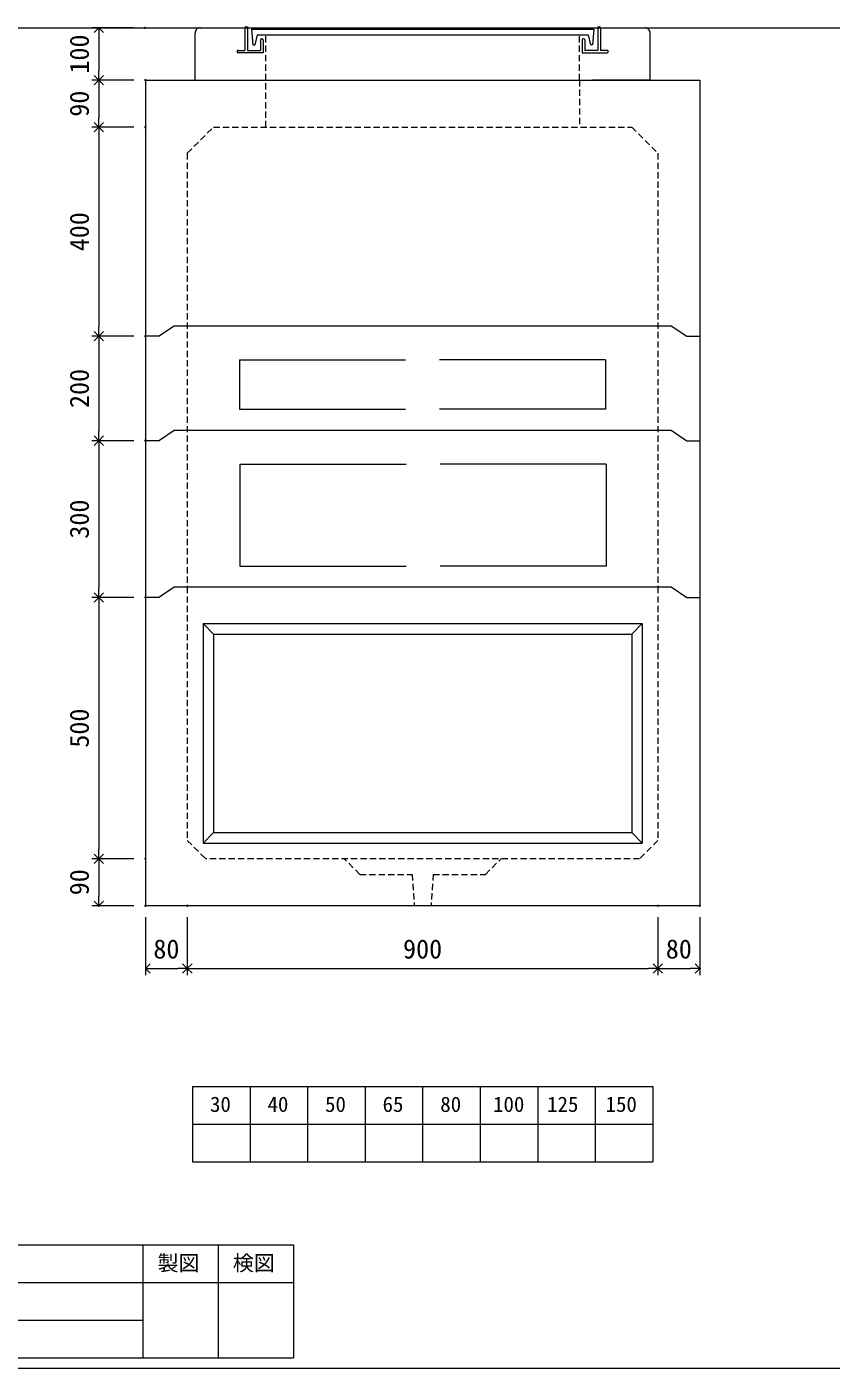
# Model space of a CAD drawing. Units: millimetres, scale not verified. Extents: x -4890 to 4890, y -2291 to 2291.
# Drawn here: x 308 to 1846, y -1984 to 583 of the extents above; entities that cross this region are included whole.
import ezdxf
from ezdxf.enums import TextEntityAlignment as Align

# ---------------------------------------------------------------- set-up
doc = ezdxf.new("R2010")
doc.units = ezdxf.units.MM
doc.header["$LTSCALE"] = 10
doc.header["$PDMODE"] = 32
doc.header["$PDSIZE"] = 2
doc.linetypes.add('DASHED1', pattern=[1.8, 1.2, -0.6])
doc.linetypes.add('USER2', pattern=[50.8, 31.75, -6.35, 6.35, -6.35])
doc.layers.add('0-1_Defpoints', color=7, linetype='Continuous')
for name, color, linetype, lineweight in [('0-2_waku', 7, 'Continuous', 18), ('0-3_gaikei', 7, 'Continuous', 18), ('0-4_kakure', 7, 'DASHED1', 5), ('0-5_sunpou', 7, 'Continuous', 5), ('0-9_uchigawa', 6, 'Continuous', 18), ('0-B_futa', 3, 'Continuous', 18), ('0-C_GL', 4, 'Continuous', 18), ('0-E_文字１', 7, 'Continuous', 18), ('1-3_uchigawa2', 6, 'USER2', 18)]:
    doc.layers.add(name, color=color, linetype=linetype, lineweight=lineweight)
doc.styles.add('ＭＳ ゴシック', font='')
doc.styles.get('ＭＳ ゴシック').set_extended_font_data('MS Gothic')

# ---------------------------------------------------------------- blocks, each defined once
blk = doc.blocks.new('_Open90')
at = {"layer": '0-5_sunpou'}
blk.add_line((0, 0), (-1, 0), dxfattribs=at)
blk.add_lwpolyline([(-0.5, 0.5), (0, 0), (-0.5, -0.5)], dxfattribs=at)
blk = doc.blocks.new('D53')
at = {"layer": '0-1_Defpoints'}
for p in [(1982.32, 1704.36), (1893, 1204.36), (1982.32, 1204.36)]:
    blk.add_point(p, dxfattribs=at)
at = {"layer": '0-5_sunpou'}
for p, q in [((1960.32, 1704.36), (1880, 1704.36)), ((1893, 1686.36), (1893, 1222.36)), ((1960.32, 1204.36), (1880, 1204.36))]:
    blk.add_line(p, q, dxfattribs=at)
at = {"layer": '0-5_sunpou', "xscale": 18, "yscale": 18}
for p, rotation in [((1893, 1704.36), 90), ((1893, 1204.36), 270)]:
    blk.add_blockref('_Open90', p, dxfattribs=dict(at, rotation=rotation))
at = {"layer": '0-5_sunpou', "style": 'ＭＳ ゴシック'}
blk.add_text('500', height=36.66, rotation=90, dxfattribs=at).set_placement((1885, 1416.86), align=Align.BOTTOM_LEFT)
blk = doc.blocks.new('D54')
at = {"layer": '0-1_Defpoints'}
for p in [(1982.32, 1204.36), (1893, 1114.36), (1982.32, 1114.36)]:
    blk.add_point(p, dxfattribs=at)
at = {"layer": '0-5_sunpou'}
for p, q in [((1960.32, 1204.36), (1880, 1204.36)), ((1893, 1186.36), (1893, 1132.36)), ((1960.32, 1114.36), (1880, 1114.36))]:
    blk.add_line(p, q, dxfattribs=at)
at = {"layer": '0-5_sunpou', "xscale": 18, "yscale": 18}
for p, rotation in [((1893, 1204.36), 90), ((1893, 1114.36), 270)]:
    blk.add_blockref('_Open90', p, dxfattribs=dict(at, rotation=rotation))
at = {"layer": '0-5_sunpou', "style": 'ＭＳ ゴシック'}
blk.add_text('90', height=36.66, rotation=90, dxfattribs=at).set_placement((1885, 1134.36), align=Align.BOTTOM_LEFT)
blk = doc.blocks.new('D55')
at = {"layer": '0-1_Defpoints'}
for p in [(1982.32, 1114.36), (2062.32, 1114.36), (2062.32, 994.33)]:
    blk.add_point(p, dxfattribs=at)
at = {"layer": '0-5_sunpou'}
for p, q in [((1982.32, 1092.36), (1982.32, 981.33)), ((2062.32, 1092.36), (2062.32, 981.33)), ((2000.32, 994.33), (2044.32, 994.33))]:
    blk.add_line(p, q, dxfattribs=at)
at = {"layer": '0-5_sunpou', "xscale": 18, "yscale": 18, "rotation": 180}
blk.add_blockref('_Open90', (1982.32, 994.33), dxfattribs=at)
at = {"layer": '0-5_sunpou', "xscale": 18, "yscale": 18}
blk.add_blockref('_Open90', (2062.32, 994.33), dxfattribs=at)
at = {"layer": '0-5_sunpou', "style": 'ＭＳ ゴシック'}
blk.add_text('80', height=36.66, dxfattribs=at).set_placement((1997.32, 1002.33), align=Align.BOTTOM_LEFT)
blk = doc.blocks.new('D56')
at = {"layer": '0-1_Defpoints'}
for p in [(2062.32, 1114.36), (2962.32, 1114.36), (2962.32, 994.33)]:
    blk.add_point(p, dxfattribs=at)
at = {"layer": '0-5_sunpou'}
for p, q in [((2062.32, 1092.36), (2062.32, 981.33)), ((2962.32, 1092.36), (2962.32, 981.33)), ((2080.32, 994.33), (2944.32, 994.33))]:
    blk.add_line(p, q, dxfattribs=at)
at = {"layer": '0-5_sunpou', "xscale": 18, "yscale": 18, "rotation": 180}
blk.add_blockref('_Open90', (2062.32, 994.33), dxfattribs=at)
at = {"layer": '0-5_sunpou', "xscale": 18, "yscale": 18}
blk.add_blockref('_Open90', (2962.32, 994.33), dxfattribs=at)
at = {"layer": '0-5_sunpou', "style": 'ＭＳ ゴシック'}
blk.add_text('900', height=36.66, dxfattribs=at).set_placement((2474.82, 1002.33), align=Align.BOTTOM_LEFT)
blk = doc.blocks.new('D57')
at = {"layer": '0-1_Defpoints'}
for p in [(2962.32, 1114.36), (3042.32, 1114.36), (3042.32, 994.33)]:
    blk.add_point(p, dxfattribs=at)
at = {"layer": '0-5_sunpou'}
for p, q in [((2962.32, 1092.36), (2962.32, 981.33)), ((3042.32, 1092.36), (3042.32, 981.33)), ((2980.32, 994.33), (3024.32, 994.33))]:
    blk.add_line(p, q, dxfattribs=at)
at = {"layer": '0-5_sunpou', "xscale": 18, "yscale": 18, "rotation": 180}
blk.add_blockref('_Open90', (2962.32, 994.33), dxfattribs=at)
at = {"layer": '0-5_sunpou', "xscale": 18, "yscale": 18}
blk.add_blockref('_Open90', (3042.32, 994.33), dxfattribs=at)
at = {"layer": '0-5_sunpou', "style": 'ＭＳ ゴシック'}
blk.add_text('80', height=36.66, dxfattribs=at).set_placement((2977.32, 1002.33), align=Align.BOTTOM_LEFT)
blk = doc.blocks.new('D58')
at = {"layer": '0-1_Defpoints'}
for p in [(1982.32, 2694.36), (1893, 2604.36), (1982.32, 2604.36)]:
    blk.add_point(p, dxfattribs=at)
at = {"layer": '0-5_sunpou'}
for p, q in [((1960.32, 2694.36), (1880, 2694.36)), ((1893, 2676.36), (1893, 2622.36)), ((1960.32, 2604.36), (1880, 2604.36))]:
    blk.add_line(p, q, dxfattribs=at)
at = {"layer": '0-5_sunpou', "xscale": 18, "yscale": 18}
for p, rotation in [((1893, 2694.36), 90), ((1893, 2604.36), 270)]:
    blk.add_blockref('_Open90', p, dxfattribs=dict(at, rotation=rotation))
at = {"layer": '0-5_sunpou', "style": 'ＭＳ ゴシック'}
blk.add_text('90', height=36.66, rotation=90, dxfattribs=at).set_placement((1885, 2624.36), align=Align.BOTTOM_LEFT)
blk = doc.blocks.new('D59')
at = {"layer": '0-1_Defpoints'}
for p in [(1982.32, 2604.36), (1893, 2204.36), (1982.32, 2204.36)]:
    blk.add_point(p, dxfattribs=at)
at = {"layer": '0-5_sunpou'}
for p, q in [((1960.32, 2604.36), (1880, 2604.36)), ((1893, 2586.36), (1893, 2222.36)), ((1960.32, 2204.36), (1880, 2204.36))]:
    blk.add_line(p, q, dxfattribs=at)
at = {"layer": '0-5_sunpou', "xscale": 18, "yscale": 18}
for p, rotation in [((1893, 2604.36), 90), ((1893, 2204.36), 270)]:
    blk.add_blockref('_Open90', p, dxfattribs=dict(at, rotation=rotation))
at = {"layer": '0-5_sunpou', "style": 'ＭＳ ゴシック'}
blk.add_text('400', height=36.66, rotation=90, dxfattribs=at).set_placement((1885, 2366.86), align=Align.BOTTOM_LEFT)
blk = doc.blocks.new('D60')
at = {"layer": '0-1_Defpoints'}
for p in [(1982.32, 2204.36), (1893, 2004.36), (1982.32, 2004.36)]:
    blk.add_point(p, dxfattribs=at)
at = {"layer": '0-5_sunpou'}
for p, q in [((1960.32, 2204.36), (1880, 2204.36)), ((1893, 2186.36), (1893, 2022.36)), ((1960.32, 2004.36), (1880, 2004.36))]:
    blk.add_line(p, q, dxfattribs=at)
at = {"layer": '0-5_sunpou', "xscale": 18, "yscale": 18}
for p, rotation in [((1893, 2204.36), 90), ((1893, 2004.36), 270)]:
    blk.add_blockref('_Open90', p, dxfattribs=dict(at, rotation=rotation))
at = {"layer": '0-5_sunpou', "style": 'ＭＳ ゴシック'}
blk.add_text('200', height=36.66, rotation=90, dxfattribs=at).set_placement((1885, 2066.86), align=Align.BOTTOM_LEFT)
blk = doc.blocks.new('D61')
at = {"layer": '0-1_Defpoints'}
for p in [(1982.32, 2004.36), (1893, 1704.36), (1982.32, 1704.36)]:
    blk.add_point(p, dxfattribs=at)
at = {"layer": '0-5_sunpou'}
for p, q in [((1960.32, 2004.36), (1880, 2004.36)), ((1893, 1986.36), (1893, 1722.36)), ((1960.32, 1704.36), (1880, 1704.36))]:
    blk.add_line(p, q, dxfattribs=at)
at = {"layer": '0-5_sunpou', "xscale": 18, "yscale": 18}
for p, rotation in [((1893, 2004.36), 90), ((1893, 1704.36), 270)]:
    blk.add_blockref('_Open90', p, dxfattribs=dict(at, rotation=rotation))
at = {"layer": '0-5_sunpou', "style": 'ＭＳ ゴシック'}
blk.add_text('300', height=36.66, rotation=90, dxfattribs=at).set_placement((1885, 1816.86), align=Align.BOTTOM_LEFT)
blk = doc.blocks.new('D196')
at = {"layer": '0-1_Defpoints'}
for p in [(1981.54, 2794.36), (1893, 2694.36), (1982.32, 2694.36)]:
    blk.add_point(p, dxfattribs=at)
at = {"layer": '0-5_sunpou'}
for p, q in [((1959.54, 2794.36), (1880, 2794.36)), ((1893, 2776.36), (1893, 2712.36)), ((1960.32, 2694.36), (1880, 2694.36))]:
    blk.add_line(p, q, dxfattribs=at)
at = {"layer": '0-5_sunpou', "xscale": 18, "yscale": 18}
for p, rotation in [((1893, 2794.36), 90), ((1893, 2694.36), 270)]:
    blk.add_blockref('_Open90', p, dxfattribs=dict(at, rotation=rotation))
at = {"layer": '0-5_sunpou', "style": 'ＭＳ ゴシック'}
blk.add_text('100', height=36.66, rotation=90, dxfattribs=at).set_placement((1885, 2706.86), align=Align.BOTTOM_LEFT)

msp = doc.modelspace()

# ---------------------------------------------------------------- linework, layer by layer
at = {"layer": '0-2_waku'}
for p, q in [((625.16, -1444.78), (625.16, -1588.78)), ((625.16, -1444.78), (625.16, -1588.78)), ((625.16, -1444.78), (625.16, -1588.78)), ((625.16, -1444.78), (625.16, -1588.78)), ((625.16, -1444.78), (1505.16, -1444.78)), ((735.16, -1444.78), (735.16, -1588.78)), ((845.16, -1444.78), (845.16, -1588.78)), ((845.16, -1444.78), (845.16, -1588.78)), ((955.16, -1444.78), (955.16, -1588.78)), ((1065.16, -1444.78), (1065.16, -1588.78)), ((1175.16, -1444.78), (1175.16, -1588.78)), ((1285.16, -1444.78), (1285.16, -1588.78)), ((1395.16, -1444.78), (1395.16, -1588.78)), ((1505.16, -1444.78), (1505.16, -1588.78)), ((625.16, -1516.78), (1505.16, -1516.78)), ((625.16, -1588.78), (1505.16, -1588.78)), ((-1209.84, -1747.78), (818.16, -1747.78)), ((530.16, -1747.78), (530.16, -1963.78)), ((530.16, -1747.78), (530.16, -1963.78)), ((674.16, -1747.78), (674.16, -1963.78)), ((818.16, -1747.78), (818.16, -1963.78)), ((-1209.84, -1819.78), (818.16, -1819.78)), ((-1209.84, -1891.78), (530.16, -1891.78)), ((-1209.84, -1963.78), (818.16, -1963.78)), ((-1229.84, -1983.78), (4890.16, -1983.78)), ((-1229.84, -1983.78), (4890.16, -1983.78))]:
    msp.add_line(p, q, dxfattribs=at)
at = {"layer": '0-3_gaikei'}
for p, q in [((630.16, 481.22), (630.16, 571.22)), ((640.16, 581.22), (725.16, 581.22)), ((1405.16, 581.22), (1490.16, 581.22)), ((1500.16, 481.22), (1500.16, 571.22)), ((535.16, 481.22), (1595.16, 481.22)), ((535.16, 481.22), (535.16, -1098.78)), ((630.16, 481.22), (740.16, 481.22)), ((630.16, 481.22), (740.16, 481.22)), ((665.16, 481.22), (1465.16, 481.22)), ((665.16, 481.22), (1465.16, 481.22)), ((1500.16, 481.22), (1390.16, 481.22)), ((1500.16, 481.22), (1390.16, 481.22)), ((1595.16, 481.22), (1595.16, -1098.78)), ((560.16, -8.78), (590.16, 11.22)), ((590.16, 11.22), (1540.16, 11.22)), ((1540.16, 11.22), (1570.16, -8.78)), ((560.16, -8.78), (535.16, -8.78)), ((1570.16, -8.78), (1595.16, -8.78)), ((560.16, -208.78), (590.16, -188.78)), ((590.16, -188.78), (1540.16, -188.78)), ((1540.16, -188.78), (1570.16, -208.78)), ((560.16, -208.78), (535.16, -208.78)), ((1570.16, -208.78), (1595.16, -208.78)), ((560.16, -508.78), (535.16, -508.78)), ((560.16, -508.78), (590.16, -488.78)), ((590.16, -488.78), (1540.16, -488.78)), ((590.16, -488.78), (1540.16, -488.78)), ((1540.16, -488.78), (1570.16, -508.78)), ((1570.16, -508.78), (1595.16, -508.78)), ((1595.16, -1098.78), (535.16, -1098.78))]:
    msp.add_line(p, q, dxfattribs=at)
for centre, radius, start, end in [((639.58, 571.8), 9.44, 86.47383, 183.52617), ((1490.49, 571.55), 9.68, 358.04251, 91.95749)]:
    msp.add_arc(centre, radius, start, end, dxfattribs=at)
at = {"layer": '0-4_kakure'}
for p, q in [((765.16, 481.22), (765.16, 567.72)), ((1365.16, 481.22), (1365.16, 567.72)), ((765.16, 391.22), (765.16, 481.22)), ((1365.16, 481.22), (1365.16, 391.22)), ((615.16, 341.22), (665.16, 391.22)), ((665.16, 391.22), (1465.16, 391.22)), ((1465.16, 391.22), (1515.16, 341.22)), ((615.16, 341.22), (615.16, -488.78)), ((1515.16, 341.22), (1515.16, -488.78)), ((615.16, -488.78), (615.16, -973.78)), ((1515.16, -488.78), (1515.16, -973.78)), ((615.16, -973.78), (650.16, -1008.78)), ((1515.16, -973.78), (1480.16, -1008.78)), ((1480.16, -1008.78), (650.16, -1008.78)), ((945.16, -1038.78), (915.16, -1008.78)), ((1185.16, -1038.78), (1215.16, -1008.78)), ((945.16, -1038.78), (1045.16, -1038.78)), ((1045.16, -1038.78), (1049.16, -1098.78)), ((1085.16, -1038.78), (1081.16, -1098.78)), ((1085.16, -1038.78), (1185.16, -1038.78))]:
    msp.add_line(p, q, dxfattribs=at)
at = {"layer": '0-9_uchigawa'}
for p, q in [((645.16, -558.78), (645.16, -978.78)), ((645.16, -558.78), (1065.16, -558.78)), ((645.16, -558.78), (665.16, -578.78)), ((1065.16, -558.78), (1485.16, -558.78)), ((1065.16, -558.78), (1485.16, -558.78)), ((1485.16, -558.78), (1465.16, -578.78)), ((1485.16, -558.78), (1485.16, -978.78)), ((665.16, -578.78), (665.16, -958.78)), ((665.16, -578.78), (1065.16, -578.78)), ((665.16, -578.78), (1065.16, -578.78)), ((1065.16, -578.78), (1465.16, -578.78)), ((1465.16, -578.78), (1465.16, -958.78)), ((665.16, -958.78), (645.16, -978.78)), ((665.16, -958.78), (1065.16, -958.78)), ((1065.16, -958.78), (1465.16, -958.78)), ((1465.16, -958.78), (1485.16, -978.78)), ((645.16, -978.78), (1065.16, -978.78)), ((1065.16, -978.78), (1485.16, -978.78))]:
    msp.add_line(p, q, dxfattribs=at)
at = {"layer": '0-B_futa'}
for p, q in [((725.16, 581.22), (725.16, 538.22)), ((727.16, 583.22), (730.16, 583.22)), ((730.16, 583.22), (730.16, 538.22)), ((737.97, 578.72), (1392.3, 578.72)), ((737.97, 578.72), (740.46, 548.72)), ((748.49, 567.72), (744.17, 548.72)), ((748.49, 567.72), (1381.83, 567.72)), ((1381.83, 567.72), (1386.15, 548.72)), ((1392.3, 578.72), (1390.05, 548.72)), ((1400.16, 583.22), (1400.16, 538.22)), ((1400.16, 583.22), (1403.16, 583.22)), ((1405.16, 581.22), (1405.16, 538.22)), ((740.46, 548.72), (744.17, 548.72)), ((755.16, 558.22), (755.16, 538.22)), ((757.16, 560.22), (758.16, 560.22)), ((760.16, 558.22), (760.16, 533.22)), ((1370.16, 558.22), (1370.16, 533.22)), ((1373.16, 560.22), (1372.16, 560.22)), ((1375.16, 558.22), (1375.16, 538.22)), ((1390.05, 548.72), (1386.15, 548.72)), ((710.16, 536.22), (710.16, 535.22)), ((712.16, 538.22), (725.16, 538.22)), ((760.16, 533.22), (712.16, 533.22)), ((730.16, 538.22), (755.16, 538.22)), ((1370.16, 533.22), (1418.16, 533.22)), ((1400.16, 538.22), (1375.16, 538.22)), ((1418.16, 538.22), (1405.16, 538.22)), ((1420.16, 536.22), (1420.16, 535.22))]:
    msp.add_line(p, q, dxfattribs=at)
for centre, start, end in [((727.16, 581.22), 90, 180), ((1403.16, 581.22), 0, 90), ((757.16, 558.22), 90, 180), ((758.16, 558.22), 0, 90), ((1372.16, 558.22), 90, 180), ((1373.16, 558.22), 0, 90), ((712.16, 536.22), 90, 180), ((712.16, 535.22), 180, 270), ((1418.16, 536.22), 0, 90), ((1418.16, 535.22), 270, 0)]:
    msp.add_arc(centre, 2, start, end, dxfattribs=at)
at = {"layer": '0-C_GL'}
for p, q in [((-1229.84, 581.22), (4890.16, 581.22)), ((-1229.78, 581.22), (4890.22, 581.22))]:
    msp.add_line(p, q, dxfattribs=at)
at = {"layer": '1-3_uchigawa2'}
for p, q in [((715.16, -53.78), (1065.16, -53.78)), ((715.16, -53.78), (715.16, -148.78)), ((1415.16, -53.78), (1065.16, -53.78)), ((1415.16, -53.78), (1415.16, -148.78)), ((715.16, -148.78), (1065.16, -148.78)), ((1415.16, -148.78), (1065.16, -148.78)), ((715.89, -253.79), (1065.89, -253.79)), ((715.89, -253.79), (715.89, -448.78)), ((1415.89, -253.79), (1065.89, -253.79)), ((1415.89, -253.79), (1415.89, -448.78)), ((715.89, -448.78), (1065.16, -448.78)), ((1415.89, -448.78), (1066.62, -448.78))]:
    msp.add_line(p, q, dxfattribs=at)

# ---------------------------------------------------------------- block references
at = {"layer": '0-5_sunpou'}
for name in ['D196', 'D58', 'D59', 'D60', 'D61', 'D53', 'D54', 'D55', 'D56', 'D57']:
    msp.add_blockref(name, (-1447.15, -2213.15), dxfattribs=at)

# ---------------------------------------------------------------- texts
at = {"layer": '0-E_文字１', "style": 'ＭＳ ゴシック'}
for s, p in [('30', (658.53, -1502.19)), ('40', (768.53, -1502.19)), ('50', (878.53, -1502.19)), ('65', (988.53, -1502.19)), ('80', (1098.94, -1502.19)), ('100', (1199.81, -1502.19)), ('125', (1303.2, -1502.19)), ('150', (1414.97, -1502.19)), ('製図', (558.22, -1806.03)), ('検図', (702.22, -1806.03))]:
    msp.add_text(s, height=29.33, dxfattribs=at).set_placement(p, align=Align.BOTTOM_LEFT)

doc.saveas('drawing.dxf')
